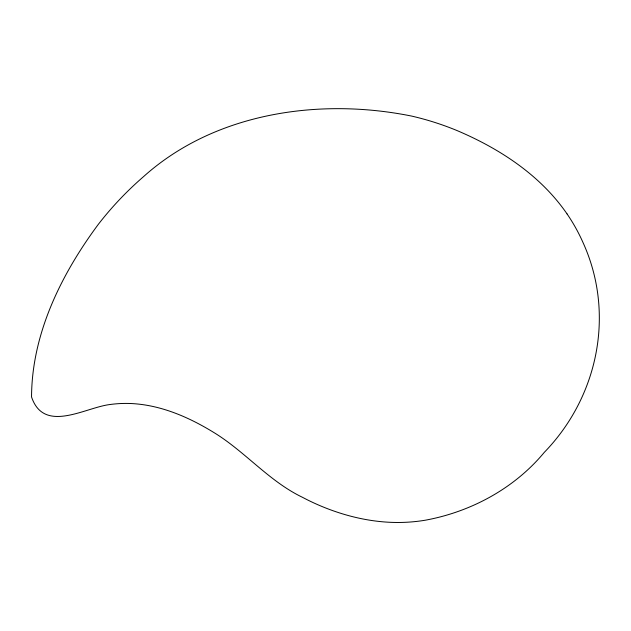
<?xml version="1.0" encoding="UTF-8"?>
<svg xmlns="http://www.w3.org/2000/svg" width="631" height="631" viewBox="0 0 631 631"><rect width="100%" height="100%" fill="white"/><g stroke="black" fill="none" stroke-linecap="round" stroke-linejoin="round"><path stroke-width="0.95" d="M567.064 213.933C540.357 175.071 499.397 148.466 456.544 130.357A279.06 269.429 24.1 0 0 411.649 116.08C319.964 97.529 215.068 112.381 143.568 176.609A351.459 339.328 24.1 0 0 98.31 224.36C61.365 274.177 31.771 333.736 31.55 396.978C43.902 433.671 84.522 407.91 109.305 404.613A116.609 112.586 24.1 0 1 130.57 403.509C161.473 404.834 190.601 417.888 216.441 434.12C246.547 453.31 269.958 481.713 302.517 497.331A219.604 212.024 24.1 0 0 341.821 513.65C360.009 519.25 378.979 522.5 398.043 522.476A164.825 159.138 24.1 0 0 425.239 520.22C470.978 511.844 514.407 488.402 544.261 452.395C598.235 396.773 615.367 313.465 582.941 242.391A178.754 172.586 24.1 0 0 567.064 213.933"/></g></svg>
